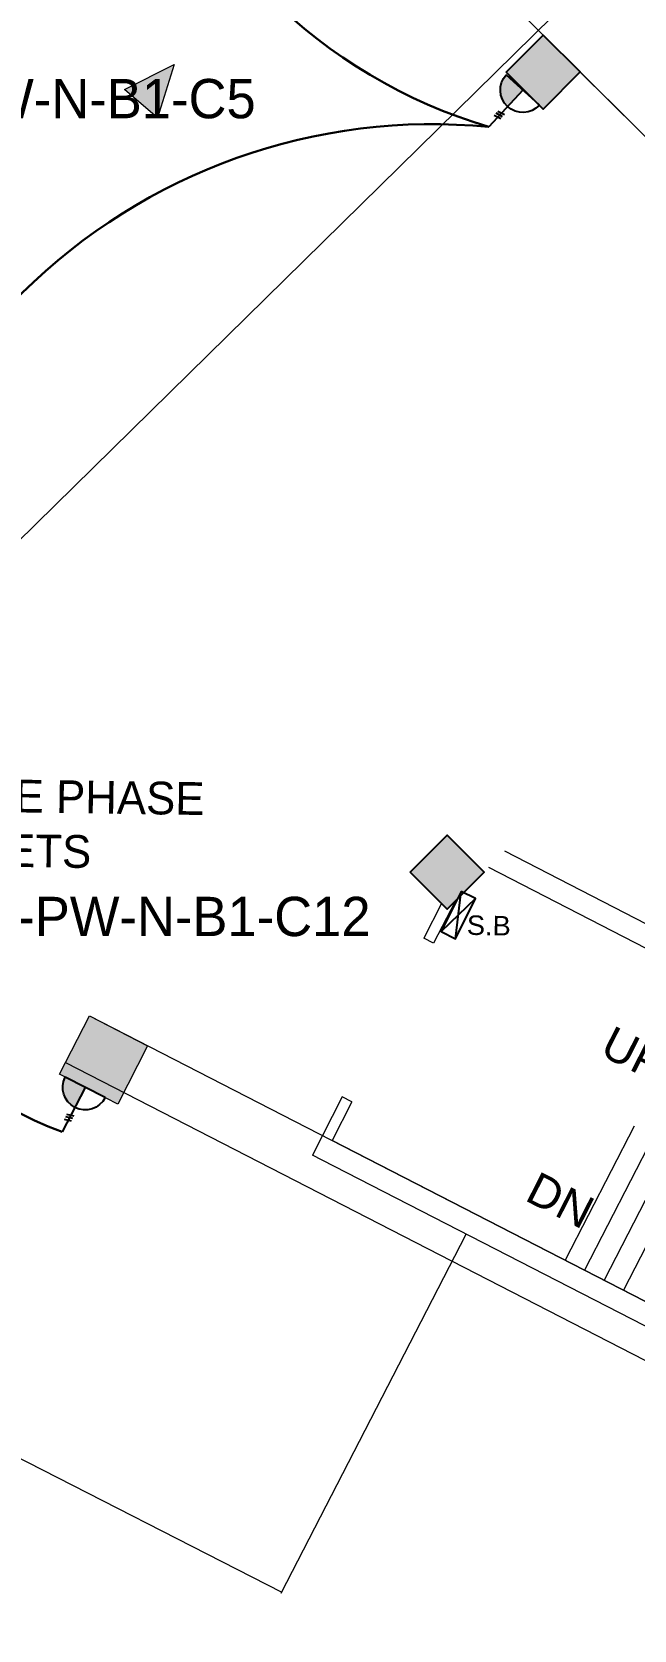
# Model space of a CAD drawing. Header units: inches. Extents: x 1195829 to 1240342, y -967019 to -858076.
# Drawn here: x 1223431 to 1223707, y -911751 to -911019 of the extents above; entities that cross this region are included whole.
import ezdxf

# ---------------------------------------------------------------- set-up
doc = ezdxf.new("R2010")
doc.units = ezdxf.units.IN
doc.header["$LTSCALE"] = 6
doc.linetypes.add('6TH FLOOR$0$DASHED2', pattern=[0.375, 0.25, -0.125])
for name, color, linetype, lineweight in [('23. Dimensions Layer', 252, 'Continuous', 0), ('COL MARK', 251, 'Continuous', 18), ('column', 251, 'Continuous', 25), ('ELECT TEXT', 3, 'Continuous', 20), ('plan', 251, 'Continuous', 5), ('W', 251, 'Continuous', 5), ('wall', 251, 'Continuous', 30)]:
    doc.layers.add(name, color=color, linetype=linetype, lineweight=lineweight)
doc.layers.add('E-POWER', color=7, linetype='Continuous')
doc.styles.add('ARI', font='arial.ttf')
doc.styles.get("Standard").update_dxf_attribs({"font": 'stylu.ttf', "height": 96})
doc.styles.add('style11', font='segoeui.ttf', dxfattribs={"height": 12})

# ---------------------------------------------------------------- blocks, each defined once
blk = doc.blocks.new('sdfsdfdsf')
at = {"layer": 'E-POWER'}
blk.add_hatch(color=256, dxfattribs=at).paths.add_polyline_path([(231090.57, -6345.48), (231090.57, -6355.77, 0.414214), (231100.86, -6345.48)])
for p, q in [((231080.28, -6345.48), (231100.86, -6345.48)), ((231090.57, -6345.48), (231090.57, -6368.43)), ((231089.07, -6359.57), (231092.33, -6360.36)), ((231089.07, -6360.77), (231092.33, -6361.56)), ((231089.07, -6362.07), (231092.33, -6362.86))]:
    blk.add_line(p, q, dxfattribs=at)
blk.add_arc((231090.57, -6345.48), 10.29, 180, 360, dxfattribs=at)
blk = doc.blocks.new('SB')
at = {"layer": 'W', "color": 6, "linetype": 'ByBlock', "lineweight": 25}
for p, q in [((196907.8, -96527.09), (196884.14, -96518.56)), ((196884.14, -96527.09), (196907.8, -96518.56))]:
    blk.add_line(p, q, dxfattribs=at)
blk.add_lwpolyline([(196884.14, -96518.56), (196907.8, -96518.56), (196907.8, -96527.09), (196884.14, -96527.09)], close=True, dxfattribs=at)

msp = doc.modelspace()

# ---------------------------------------------------------------- hatches: boundary and pattern name
at = {"layer": 'COL MARK', "lineweight": 30, "true_color": 0xffc6b3}
h = msp.add_hatch(color=31, dxfattribs=at)
h.dxf.hatch_style = 1
h.paths.add_polyline_path([(1223457.16, -911470.05), (1223483.84, -911483.76), (1223470.13, -911510.44), (1223443.45, -911496.73)])
at = {"layer": 'COL MARK'}
h = msp.add_hatch(color=256, dxfattribs=at)
h.dxf.hatch_style = 1
h.paths.add_polyline_path([(1223457.16, -911470.05), (1223483.84, -911483.76), (1223470.13, -911510.44), (1223443.45, -911496.73)])
at = {"layer": 'column', "ltscale": 10, "true_color": 0x636466}
h = msp.add_hatch(color=251, dxfattribs=at)
h.dxf.hatch_style = 1
h.paths.add_polyline_path([(1223648.02, -911037.84), (1223664.93, -911020.81), (1223681.96, -911037.72), (1223665.05, -911054.75)])
h = msp.add_hatch(color=251, dxfattribs=at)
h.dxf.hatch_style = 1
h.paths.add_polyline_path([(1223648.02, -911037.84), (1223664.93, -911020.81), (1223681.96, -911037.72), (1223665.05, -911054.75)])
h = msp.add_hatch(color=251, dxfattribs=at)
h.dxf.hatch_style = 1
h.paths.add_polyline_path([(1223604.06, -911404.28), (1223620.97, -911387.25), (1223638, -911404.16), (1223621.09, -911421.19)])
h = msp.add_hatch(color=251, dxfattribs=at)
h.dxf.hatch_style = 1
h.paths.add_polyline_path([(1223604.06, -911404.28), (1223620.97, -911387.25), (1223638, -911404.16), (1223621.09, -911421.19)])
at = {"layer": 'W', "ltscale": 10, "true_color": 0x636466}
h = msp.add_hatch(dxfattribs=at)
h.set_pattern_fill('AR-CONC', color=251, scale=0.06)
h.set_pattern_definition([(50, (101708.689, -9999.576), (10.93108014, -0.95634513), [1.143, -12.573]), (355, (101708.689, -9999.576), (-2.114605285, 11.46341071), [0.9144, -10.05843505]), (100.4514447, (101709.6, -9999.656), (8.816474825, 10.507065115), [0.97140053, -10.68541468]), (46.1842, (101708.689, -9996.528), (16.26474245, -2.52253968), [1.7145, -18.8595]), (96.6355576, (101710.045, -9996.738), (14.24424804, 14.84556748), [1.45710139, -16.02813649]), (351.1841512, (101708.69, -9996.528), (14.24424804, 14.84556748), [1.37159802, -15.08758392]), (21, (101710.213, -9997.29), (9.096863476, -6.13591189), [1.143, -12.573]), (326, (101710.213, -9997.29), (3.7081217, 11.05127797), [0.9144, -10.0584]), (71.451445, (101710.971, -9997.802), (12.80498516, 4.91536613), [0.97140053, -10.68539626]), (37.5, (101708.6892, -9999.576), (0.185316195, 5.073302332), [0, -9.93648, 0, -10.2108, 0, -10.0965]), (7.5, (101708.689, -9999.576), (4.00917975, 6.01083449), [0, -5.82168, 0, -9.70788, 0, -3.8481]), (327.5, (101705.2907, -9999.576), (8.13543571, -0.34372464), [0, -3.81, 0, -11.8872, 0, -15.7734]), (317.5, (101703.767, -9999.576), (8.887750883, 1.525589462), [0, -4.953, 0, -7.89432, 0, -11.2014])])
h.paths.add_polyline_path([(1222904.29, -912663.81), (1223035.43, -912682.17), (1223144.15, -912675.9), (1223258.78, -912669.29), (1223332.27, -912665.05), (1223469.49, -912665.05), (1224193.95, -911255.26), (1223063.36, -910132.63), (1222410.7, -910400.12), (1222469.92, -910543.63), (1221381.76, -910989.09), (1222107.07, -912761.1), (1222424.18, -912698.08), (1222723.82, -912638.55)])
h.paths.add_polyline_path([(1222905.68, -912653.91), (1223035.84, -912672.13), (1223143.57, -912665.92), (1223258.2, -912659.31), (1223331.98, -912655.05), (1223463.39, -912655.05), (1224181.71, -911257.2), (1223061.02, -910144.4), (1222423.76, -910405.57), (1222482.99, -910549.09), (1221394.8, -910994.55), (1222114.13, -912751.94), (1222421.85, -912687.92), (1222721.79, -912628.16)], flags=16)
at = {"layer": 'W', "ltscale": 10}
h = msp.add_hatch(color=256, dxfattribs=at)
h.dxf.hatch_style = 1
h.paths.add_polyline_path([(1223473.18, -911045.74), (1223495.98, -911034.31), (1223488.39, -911058.66)])

# ---------------------------------------------------------------- linework, layer by layer
at = {"layer": 'COL MARK', "color": 31, "true_color": 0xffc6b3, "elevation": 2940530687.49}
msp.add_lwpolyline([(1223457.16, -911470.05), (1223483.84, -911483.76), (1223470.13, -911510.44), (1223443.45, -911496.73)], close=True, dxfattribs=at)
at = {"layer": 'COL MARK', "elevation": 2940530687.49}
msp.add_lwpolyline([(1223457.16, -911470.05), (1223483.84, -911483.76), (1223470.13, -911510.44), (1223443.45, -911496.73)], close=True, dxfattribs=at)
at = {"layer": 'column', "color": 251, "ltscale": 10, "true_color": 0x636466, "elevation": 2940530687.49}
for points in [[(1223648.02, -911037.84), (1223664.93, -911020.81), (1223681.96, -911037.72), (1223665.05, -911054.75), (1223648.02, -911037.84)], [(1223648.02, -911037.84), (1223664.93, -911020.81), (1223681.96, -911037.72), (1223665.05, -911054.75), (1223648.02, -911037.84)], [(1223604.06, -911404.28), (1223620.97, -911387.25), (1223638, -911404.16), (1223621.09, -911421.19), (1223604.06, -911404.28)], [(1223604.06, -911404.28), (1223620.97, -911387.25), (1223638, -911404.16), (1223621.09, -911421.19), (1223604.06, -911404.28)]]:
    msp.add_lwpolyline(points, dxfattribs=at)
at = {"layer": 'W', "color": 251, "ltscale": 10, "true_color": 0x636466}
for p, q in [((1223369.74, -910727.7, 2940530687.49), (1224087.55, -911440.45, 2940534656.62)), ((1223245.97, -911428.18, 2940530164.19), (1223802.86, -910881.02, 2940526621.03)), ((1223681.91, -911037.77, 2940530689), (1223826.01, -911180.76, 2940530687.49)), ((1223624.61, -911417.64, 2940534656.62), (1223614.79, -911436.76, 2940534656.62)), ((1223618.49, -911418.61, 2940534656.62), (1223610.35, -911434.47, 2940534656.62)), ((1223614.79, -911436.76, 2940534656.62), (1223610.35, -911434.47, 2940534656.62)), ((1223572.99, -911507.19, 2940534656.62), (1223559.33, -911533.78, 2940534656.62)), ((1223577.43, -911509.48, 2940534656.62), (1223568.34, -911527.17, 2940534656.62)), ((1223577.43, -911509.48, 2940534656.62), (1223572.99, -911507.19, 2940534656.62)), ((1223563.77, -911536.07, 2940534656.62), (1223559.33, -911533.78, 2940534656.62)), ((1223545.04, -911734.43, 2940530687.49), (1223629.78, -911569.98, 2940534656.62)), ((1223326.14, -911621.97, 2940531413.95), (1223545.24, -911734.05, 2940530687.49))]:
    msp.add_line(p, q, dxfattribs=at)
at = {"layer": 'W', "ltscale": 10}
for p, q in [((1224014.23, -911583.12, 2940534656.62), (1223647.43, -911394.67, 2940534656.62)), ((1224009.66, -911592.01, 2940534656.62), (1223640.04, -911402.11, 2940534656.62)), ((1223457.16, -911470.05, 2940534656.62), (1223844.08, -911668.83, 2940534656.62)), ((1223446.19, -911491.4, 2940534656.62), (1223833.11, -911690.18, 2940534656.62)), ((1223706.61, -911520.64, 2940534656.62), (1223675.08, -911582.01, 2940534656.62)), ((1223706.61, -911520.64, 2940534656.62), (1223675.08, -911582.01, 2940534656.62)), ((1223835.19, -911664.27, 2940534656.62), (1223568.34, -911527.17, 2940534656.62)), ((1223715.51, -911525.21, 2940534656.62), (1223683.97, -911586.58, 2940534656.62)), ((1223715.51, -911525.21, 2940534656.62), (1223683.97, -911586.58, 2940534656.62)), ((1223724.4, -911529.77, 2940534656.62), (1223692.87, -911591.15, 2940534656.62)), ((1223724.4, -911529.77, 2940534656.62), (1223692.87, -911591.15, 2940534656.62)), ((1223733.3, -911534.34, 2940534656.62), (1223701.76, -911595.72, 2940534656.62)), ((1223733.3, -911534.34, 2940534656.62), (1223701.76, -911595.72, 2940534656.62)), ((1223830.62, -911673.16, 2940534656.62), (1223563.77, -911536.07, 2940534656.62))]:
    msp.add_line(p, q, dxfattribs=at)
at = {"layer": 'W', "ltscale": 10, "elevation": 2940530772.14}
msp.add_lwpolyline([(1223473.18, -911045.74), (1223495.98, -911034.31), (1223488.39, -911058.66), (1223473.18, -911045.74)], dxfattribs=at)
at = {"layer": 'wall', "color": 6, "ltscale": 6}
for centre, radius, start, end in [((1223708.31, -910833.14, 2940530687.49), 239.65, 196.93315, 253.47151), ((1223614.25, -911328.54, 2940530687.49), 266.91, 84.43595, 185.1323), ((1223495.41, -911382.06, 2940530687.49), 149.96, 168.59741, 250.25922), ((1223719.42, -910628.32, 2940530687.49), 1228.97, 239.50834, 270.67099)]:
    msp.add_arc(centre, radius, start, end, dxfattribs=at)

# ---------------------------------------------------------------- block references
at = {"layer": 'E-POWER', "color": 6, "linetype": '6TH FLOOR$0$DASHED2', "extrusion": (-3.83077e-08, -4.80818e-08, 1), "xscale": -1, "rotation": 317.4124672216456}
msp.add_blockref('sdfsdfdsf', (1398201.52, -1062615.42, 2940530687.49), dxfattribs=at)
at = {"layer": 'E-POWER', "color": 6, "linetype": '6TH FLOOR$0$DASHED2', "extrusion": (-4.25121e-08, -3.875e-08, 1), "xscale": -1, "rotation": 332.8078253786501}
msp.add_blockref('sdfsdfdsf', (1432030.15, -1011347.63, 2940530687.48), dxfattribs=at)
at = {"layer": 'W', "color": 0, "linetype": 'ByBlock', "lineweight": 25, "xscale": -0.867442345056781, "yscale": 0.8674423450567812, "zscale": 0.8674423450567808, "rotation": 63.52232915550269}
msp.add_blockref('SB', (1224829.68, -721213.04, 2940536136.5), dxfattribs=at)

# ---------------------------------------------------------------- texts
at = {"layer": '23. Dimensions Layer', "color": 5, "insert": (1223362.07, -911401.17, -146.38), "char_height": 15, "width": 232.0229, "attachment_point": 7, "rotation": 359.17752, "style": 'style11'}
msp.add_mtext('\\pi0.21266;{\\fCentury Gothic|b0|i0|c0|p34;\\C1;SINGLE PHASE SOCKETS}', dxfattribs=at)
at = {"layer": 'ELECT TEXT', "color": 5, "char_height": 18, "width": 201.4215, "attachment_point": 1, "rotation": 0.00246}
for s, insert in [('CDB-PW-N-B1-C5', (1223334.08, -911040.94)), ('CDB-PW-N-B1-C12', (1223373.31, -911415.52))]:
    msp.add_mtext(s, dxfattribs=dict(at, insert=insert))
at = {"layer": 'plan', "color": 0, "lineweight": 25, "ltscale": 0.6, "insert": (1223630.13, -911423.99, 2940534034.73), "char_height": 8.93, "attachment_point": 1, "rotation": 358.96669, "style": 'ARI'}
msp.add_mtext_dynamic_manual_height_columns('{\\C5;S.B}', width=26.5392, gutter_width=14.27, heights=[0], dxfattribs=at)
at = {"layer": 'W', "ltscale": 10, "style": 'ARI'}
for s, p in [('UP', (1223690.3, -911487.58, 2940526718.37)), ('DN', (1223656.02, -911554.29, 2940526718.37))]:
    msp.add_text(s, height=15, rotation=333.05188, dxfattribs=at).set_placement(p)

doc.saveas('drawing.dxf')
